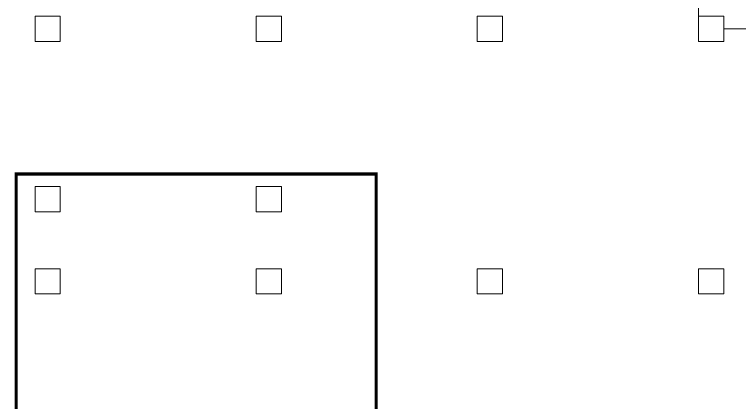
# Model space of a CAD drawing. Header units: metres. Extents: x -13194 to 152406, y -14653 to 29421.
# Drawn here: x 92375 to 94670, y 2856 to 4085 of the extents above; entities that cross this region are included whole.
import ezdxf

# ---------------------------------------------------------------- set-up
doc = ezdxf.new("R2010")
doc.units = ezdxf.units.M
doc.header["$LTSCALE"] = 100
doc.header["$MEASUREMENT"] = 0
doc.linetypes.add('DOT2', pattern=[0.125, 0, -0.125])
doc.layers.get('0').update_dxf_attribs({"color": 9, "lineweight": 9})
for name, color, linetype, lineweight in [('01', 9, 'Continuous', 9), ('06D', 9, 'Continuous', 9), ('20', 9, 'DOT2', 9)]:
    doc.layers.add(name, color=color, linetype=linetype, lineweight=lineweight)

# ---------------------------------------------------------------- blocks, each defined once
blk = doc.blocks.new('p-kolon_80x80')
blk.add_lwpolyline([(-40, -40), (40, -40), (40, 40), (-40, 40)], close=True)
blk = doc.blocks.new('1.Bod.Ara.Sitatik Elk')
at = {"layer": '01'}
for p in [(8480, -4590), (9180, -4590), (9880, -4590), (10580, -4590), (8480, -5130), (9180, -5130), (8480, -5390), (9180, -5390), (9880, -5390), (10580, -5390)]:
    blk.add_blockref('p-kolon_80x80', p, dxfattribs=at)
blk = doc.blocks.new('1.Bod.Ara.Mimari Elk')
at = {"layer": '06D'}
for points in [[(10540, -4275.65), (10540, -4550)], [(10620, -4590), (11094.94, -4590)]]:
    blk.add_lwpolyline(points, dxfattribs=at)
at = {"layer": '20', "ltscale": 2, "const_width": 10}
blk.add_lwpolyline([(8380, -5050), (8380, -8690), (12080, -8690), (12080, -6110), (9520, -6110), (9520, -5050)], close=True, dxfattribs=at)

msp = doc.modelspace()

# ---------------------------------------------------------------- block references
for name in ['1.Bod.Ara.Mimari Elk', '1.Bod.Ara.Sitatik Elk']:
    msp.add_blockref(name, (84000, 8630))

doc.saveas('drawing.dxf')
